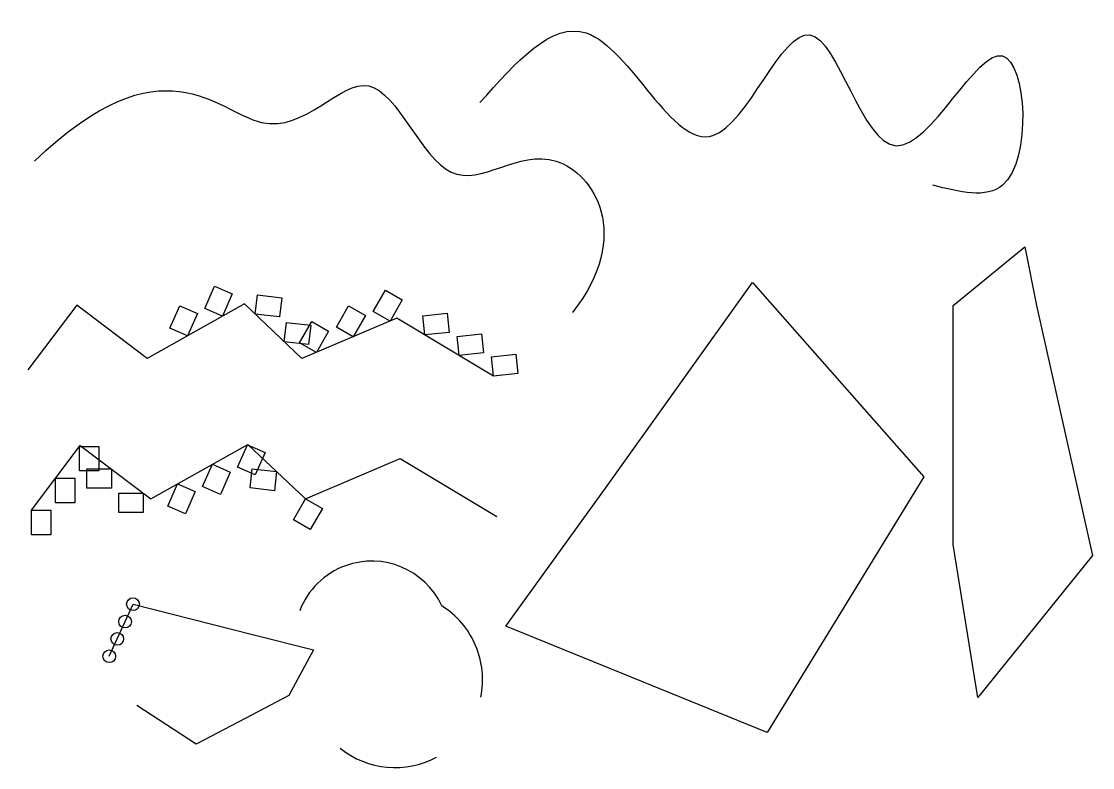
# Model space of a CAD drawing. Header units: millimetres. Extents: x 172 to 66223, y -198 to 27753.
# Drawn here: x 26080 to 66223, y -198 to 27753 of the extents above; entities that cross this region are included whole.
import ezdxf

# ---------------------------------------------------------------- set-up
doc = ezdxf.new("R2010")
doc.units = ezdxf.units.MM

# ---------------------------------------------------------------- blocks, each defined once
blk = doc.blocks.new('*U23')
blk.add_circle((0, 0), 238)
blk = doc.blocks.new('*U24')
at = {"color": 0, "linetype": 'ByBlock', "lineweight": -2, "transparency": 16777216, "rotation": 65.50281702447181}
for p in [(30262, 5923), (29966, 5273), (29670, 4624), (29374, 3974)]:
    blk.add_blockref('*U23', p, dxfattribs=at)
blk = doc.blocks.new('*U25')
blk.add_lwpolyline([(0, 0), (436, -578), (-294, -1130), (-730, -551)], close=True)
blk = doc.blocks.new('*U26')
at = {"color": 0, "linetype": 'ByBlock', "lineweight": -2, "transparency": 16777216}
for p, rotation in [((28261, 11835), 52.94857390290064), ((34549, 11898), 29.2095186353202), ((29451, 10988), 322.9485739029006), ((33240, 11166), 29.2095186353202), ((35641, 10893), 316.4757426428793), ((27358, 10638), 52.94857390290064), ((30648, 10084), 322.9485739029006), ((31931, 10434), 29.2095186353202), ((36730, 9870), 23.01700879746002), ((26454, 9441), 52.94857390290064)]:
    blk.add_blockref('*U25', p, dxfattribs=dict(at, rotation=rotation))
blk = doc.blocks.new('*U31')
blk.add_lwpolyline([(0, 0), (436, -578), (-294, -1130), (-730, -551)], close=True)
blk = doc.blocks.new('*U33')
at = {"color": 0, "linetype": 'ByBlock', "lineweight": -2, "transparency": 16777216}
for p, rotation in [((33616, 16707), 209.2095186353202), ((34843, 16786), 136.4757426428793), ((39894, 16527), 203.0170087974601), ((32307, 15975), 209.2095186353202), ((38514, 15941), 203.0170087974601), ((35931, 15753), 136.4757426428793), ((41198, 16007), 149.0555428476577), ((37133, 15354), 203.0170087974601), ((42485, 15236), 149.0555428476577), ((43771, 14465), 149.0555428476577)]:
    blk.add_blockref('*U31', p, dxfattribs=dict(at, rotation=rotation))

msp = doc.modelspace()

# ---------------------------------------------------------------- linework, layer by layer
for p, q in [((29374.129, 3973.94), (30264.607, 5928.17)), ((30264.607, 5928.17), (34746.135, 4792.098)), ((34746.135, 4792.098), (37022.252, 4215.1)), ((37022.252, 4215.1), (36106.807, 2502.031)), ((36106.807, 2502.031), (34728.057, 1780.223)), ((32628.118, 680.855), (30406.085, 2127.817)), ((34728.057, 1780.223), (32628.118, 680.855))]:
    msp.add_line(p, q)
msp.add_lwpolyline([(66222.549, 7743.677), (61928.291, 2422.862), (61000.731, 8155.611), (61000.731, 17115.178), (63680.348, 19312.16), (64126.951, 17115.178)], close=True)
for points in [[(47911.833, 10180.954), (53477.191, 17973.374), (59901.401, 10695.871), (54026.856, 1118.404), (44235.948, 5100.433), (47911.833, 10180.954)], [(43771.2, 14464.636), (40149.844, 16635.792), (36592.394, 15124.497), (34440.882, 17167.937), (30798.096, 15131.259), (28156.764, 17125.366), (26324.783, 14698.78)], [(26453.864, 9440.764), (28285.845, 11867.349), (30927.178, 9873.242), (34569.963, 11909.921), (36721.475, 9866.48), (40278.925, 11377.775), (43900.281, 9206.62)]]:
    msp.add_lwpolyline(points)
for centre, radius, start, end in [((39211.898, 4646.38), 2890.898, 109.9384896, 159.180117), ((39211.898, 4646.38), 2890.898, 24.8258945, 109.9384896), ((40082.343, 3085.039), 3282.583, 23.1758826, 57.7156329), ((40082.343, 3085.039), 3282.583, 348.6361324, 23.1758826), ((40082.343, 3085.039), 3282.583, 231.248778, 298.2762964)]:
    msp.add_arc(centre, radius, start, end)
msp.add_spline([(43264.829, 24710.566), (47249.9, 27319.482), (51990.761, 23474.764), (55632.292, 27250.826), (58861.574, 23097.158), (62846.645, 26461.286), (62846.645, 21621.061), (60235.736, 21621.061)], degree=3)
msp.add_open_spline([(26568.754, 22513.584), (31378.323, 27147.843), (35432.102, 21586.733), (39314.112, 27559.777), (41925.02, 20179.291), (46081.862, 24367.288), (49001.958, 19767.357), (46734.589, 16849.491)], degree=3)

# ---------------------------------------------------------------- block references
for name in ['*U33', '*U26', '*U24']:
    msp.add_blockref(name, (0, 0))

doc.saveas('drawing.dxf')
